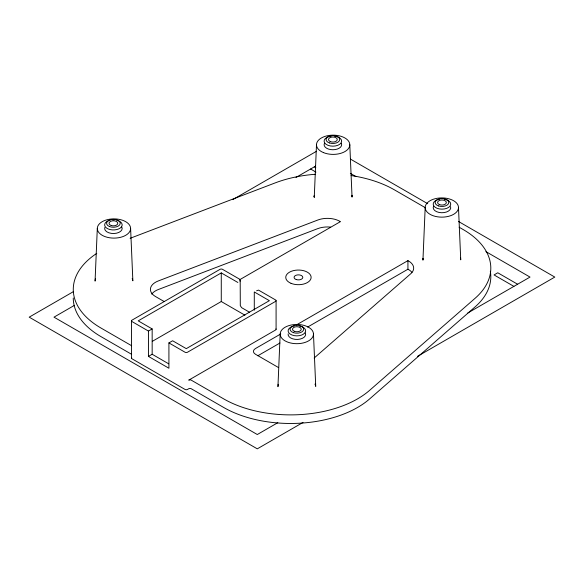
<?xml version="1.0" encoding="UTF-8"?>
<svg xmlns="http://www.w3.org/2000/svg" width="584" height="584" viewBox="0 0 584 584"><rect width="100%" height="100%" fill="white"/><g stroke="black" fill="none" stroke-linecap="round" stroke-linejoin="round"><path stroke-width="0.88" d="M422.977 258.931L422.852 259.551L423.108 258.347L422.947 260.136L425.181 207.524M97.302 228.497L95.068 281.108L95.513 278.714L95.236 279.254M254.288 310.206L254.288 291.964L269.37 300.672L186.274 348.648L172.638 340.764L168.915 342.91L168.915 368.241L148.438 356.401L148.438 331.07L132.013 321.572A1.752 1.015 0 0 1 132.013 320.142L220.037 269.326A1.752 1.015 0 0 1 222.511 269.326L239.681 279.232L240.061 281.218M280.174 334.07L277.94 386.681L278.386 384.294L278.108 384.827M316.491 144.774L314.258 197.385L314.367 195.436L314.163 196.801L314.418 195.596L314.214 196.18M256.61 290.774L258.522 290.109L275.568 299.957A1.752 1.015 0 0 1 275.568 301.388L187.508 352.225A1.752 1.015 0 0 1 185.033 352.225L168.915 342.91M314.141 358.036L410.764 273.721A17.535 10.125 0 0 0 408.537 260.982L407.931 260.632L296.555 324.85M73.394 291.642L29.2 317.156L257.288 448.841L303.059 422.414M232.797 199.611L316.448 151.314M74.489 305.322L53.991 317.156L257.288 434.525L277.787 422.699M295.971 177.448L315.674 166.075M237.871 282.481L221.27 272.903L138.211 320.857L152.161 328.923L152.161 354.254L168.696 363.817M148.438 331.07L152.161 328.923M240.09 279.488L340.414 221.65L339.844 221.321A17.535 10.118 0 0 0 317.769 220.037L158.264 280.962A17.527 10.118 0 0 0 155.541 296.555L164.075 301.483M152.315 341.341L221.27 301.526L244.93 315.185M148.438 356.401L152.161 354.254M280.758 333.953L255.485 348.531A7.015 4.051 0 0 0 255.478 354.254L278.218 367.387M257.851 355.751L279.97 342.998M307.615 327.062L407.931 269.224L408.537 269.567A17.535 10.125 0 0 1 411.976 272.392M467.74 313.024L530.009 277.079L485.881 251.602M417.487 356.349L554.8 277.079L458.513 221.489M130.13 238.308L275.21 182.894A94.666 54.655 0 0 1 315.375 174.266M350.385 159.06L427.729 203.714M425.181 207.612L394.382 189.829A94.666 54.655 0 0 0 351.108 175.558M459.134 227.213L463.083 229.49A94.666 54.655 0 0 1 475.091 298.293L369.57 390.382A94.666 54.655 0 0 1 223.672 398.872L191.223 380.14A1.752 1.015 0 0 0 188.749 380.14L275.568 330.011A1.752 1.015 0 0 0 275.947 328.909M350.349 173.353L355.868 176.536M314.316 166.863L315.842 167.739M517.614 284.233L497.78 272.779L494.057 274.933L513.891 286.379M310.593 169.01L315.937 172.09M249.507 312.221L241.608 307.651L240.294 305.644L240.192 280.371M131.641 345.735L100.995 328.047A94.666 54.655 0 0 1 96.762 253.368M131.641 354.327L100.995 336.639A94.666 54.655 0 0 1 73.27 297.993M315.389 384.535L315.112 384.002L315.732 386.382L313.477 334.07A16.651 9.614 0 0 0 288.496 325.748A16.651 9.614 0 0 0 288.496 342.399A16.651 9.614 0 0 0 313.477 334.07M132.517 278.955L132.239 278.422L132.86 280.802L130.612 228.497A16.651 9.614 0 0 0 105.631 220.168A16.651 9.614 0 0 0 105.631 236.819A16.651 9.614 0 0 0 130.612 228.497M460.666 258.632L460.462 258.055L460.739 259.836L458.491 207.524A16.651 9.614 0 0 0 433.51 199.195A16.651 9.614 0 0 0 433.51 215.854A16.651 9.614 0 0 0 458.491 207.524M351.772 195.304L352.094 196.494M351.962 195.881L351.926 195.436L352.05 197.085L349.801 144.774M407.931 260.632L407.931 269.224M276.086 300.672L276.086 329.296M221.27 272.903L221.27 301.526M131.495 320.857L131.495 358.072M131.707 357.598A1.752 1.015 0 0 0 132.013 358.788L185.033 389.44A1.752 1.015 0 0 0 187.508 389.44L188.749 388.725A1.752 1.015 0 0 1 191.223 388.732L223.672 407.464A94.666 54.655 0 0 0 369.57 398.974L475.091 306.885A94.666 54.655 0 0 0 490.326 271.246M151.745 294.117A17.527 10.118 0 0 1 158.264 289.547L317.769 228.621A17.535 10.118 0 0 1 330.69 227.118M301.001 326.346A8.767 5.059 0 0 1 303.643 334.019A8.767 5.059 0 0 1 290.095 334.019A8.767 5.059 0 0 1 292.737 326.346M293.518 326.135A8.767 5.059 0 0 1 294.329 325.967M299.417 325.967A8.767 5.059 0 0 1 300.227 326.135M305.257 332.916A8.767 5.059 0 0 1 297.731 339.421A8.767 5.059 0 0 1 288.146 333.887M446.103 199.633A8.767 5.059 0 0 1 448.746 207.305A8.767 5.059 0 0 1 435.197 207.305A8.767 5.059 0 0 1 437.839 199.633M438.613 199.421A8.767 5.059 0 0 1 439.424 199.253M444.512 199.253A8.767 5.059 0 0 1 445.322 199.421M450.571 206.685A8.767 5.059 0 0 1 441.541 212.729A8.767 5.059 0 0 1 433.584 206.203M337.019 136.649A8.767 5.059 0 0 1 339.662 144.321A8.767 5.059 0 0 1 326.106 144.321A8.767 5.059 0 0 1 328.748 136.649M329.529 136.437A8.767 5.059 0 0 1 331.172 136.152M334.596 136.152A8.767 5.059 0 0 1 336.238 136.437M341.275 143.219A8.767 5.059 0 0 1 332.88 149.752A8.767 5.059 0 0 1 324.492 143.219M116.763 220.212A8.767 5.059 0 0 1 120.362 227.964A8.767 5.059 0 0 1 106.456 227.964A8.767 5.059 0 0 1 110.055 220.212M112.551 219.847A8.767 5.059 0 0 1 114.267 219.847M121.793 226.993A8.767 5.059 0 0 1 113.836 233.52A8.767 5.059 0 0 1 104.813 227.475M296.249 279.561A4.38 2.533 0 0 0 302.819 277.371A4.38 2.533 0 0 0 296.249 275.181A4.38 2.533 0 0 0 296.249 279.561M111.215 225.504A4.38 2.533 0 0 0 117.793 223.307A4.38 2.533 0 0 0 111.215 221.117A4.38 2.533 0 0 0 111.215 225.504M330.332 141.598A4.38 2.533 0 0 0 337.245 139.788A4.38 2.533 0 0 0 331.077 137.233A4.38 2.533 0 0 0 330.332 141.598M439.416 204.575A4.38 2.533 0 0 0 446.329 202.765A4.38 2.533 0 0 0 440.161 200.217A4.38 2.533 0 0 0 439.416 204.575M294.321 331.289A4.38 2.533 0 0 0 301.234 329.478A4.38 2.533 0 0 0 295.066 326.93A4.38 2.533 0 0 0 294.321 331.289M293.453 332.654A6.84 3.949 0 0 0 303.709 329.23A6.84 3.949 0 0 0 293.453 325.814A6.84 3.949 0 0 0 293.453 332.654M438.555 205.94A6.84 3.949 0 0 0 448.804 202.517A6.84 3.949 0 0 0 438.555 199.1A6.84 3.949 0 0 0 438.555 205.94M329.464 142.956A6.84 3.949 0 0 0 339.72 139.54A6.84 3.949 0 0 0 329.464 136.123A6.84 3.949 0 0 0 329.464 142.956M109.427 226.519A6.84 3.949 0 0 0 120.209 223.694A6.84 3.949 0 0 0 110.588 219.715A6.84 3.949 0 0 0 109.427 226.519M323.448 152.592A16.651 9.614 0 0 0 349.721 145.715A16.651 9.614 0 0 0 326.273 136.014A16.651 9.614 0 0 0 323.448 152.592M291.044 283.328A12.687 7.329 0 0 0 311.068 278.094A12.687 7.329 0 0 0 293.197 270.699A12.687 7.329 0 0 0 291.044 283.328"/></g></svg>
